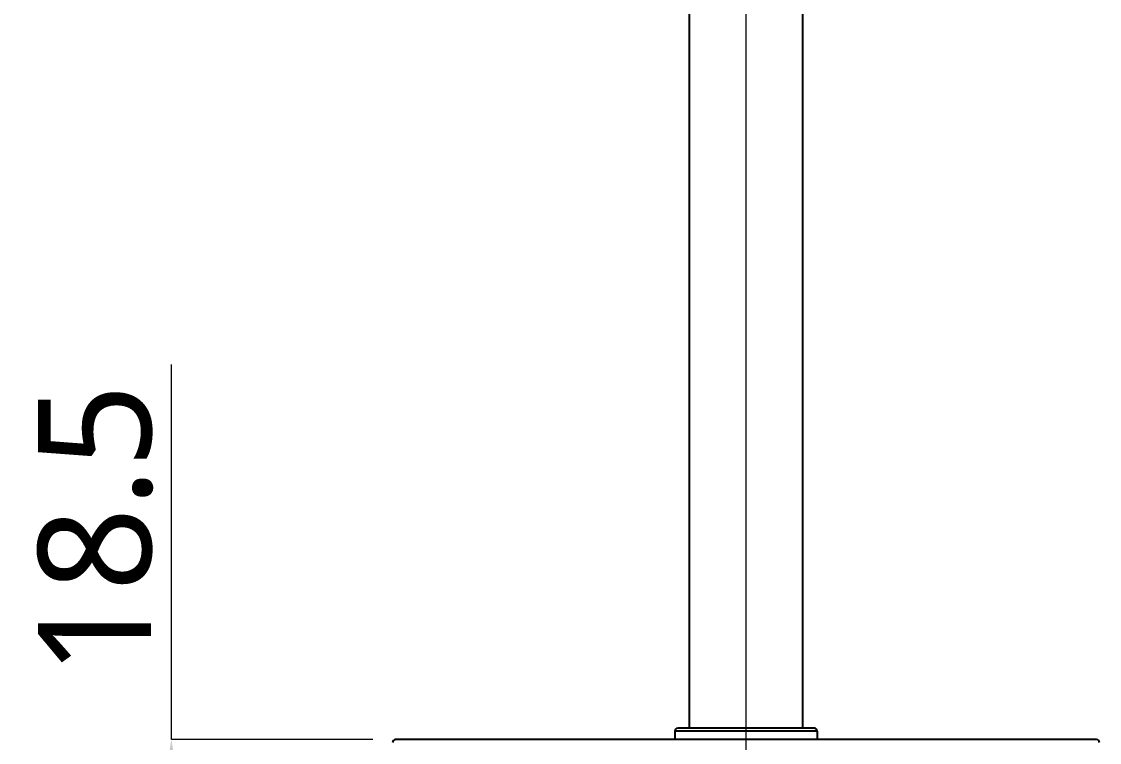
# Model space of a CAD drawing. Extents: x 1507 to 2862, y 0 to 992.
# Drawn here: x 1736.8 to 1927.7, y 404.7 to 532.4 of the extents above; entities that cross this region are included whole.
import ezdxf

# ---------------------------------------------------------------- set-up
doc = ezdxf.new("R2010")
doc.units = 0
doc.header["$LTSCALE"] = 10
doc.header["$MEASUREMENT"] = 0
doc.header["$PDMODE"] = 3
doc.header["$PDSIZE"] = -10
doc.linetypes.add('CENTER2', pattern=[28.575, 19.05, -3.175, 3.175, -3.175])
doc.layers.get('0').update_dxf_attribs({"linetype": 'CONTINUOUS'})
doc.layers.get('DEFPOINTS').update_dxf_attribs({"linetype": 'CONTINUOUS'})
doc.layers.add('中心线', color=1, linetype='CENTER2', lineweight=13)
doc.layers.add('치수', color=7, linetype='CONTINUOUS', lineweight=25)
doc.styles.add('Daelim Dimension', font='')
doc.styles.get('Daelim Dimension').set_extended_font_data('NanumGothic')
doc.dimstyles.new('DEFAULT', dxfattribs={"dimscale": 2, "dimtxt": 2, "dimasz": 2, "dimexe": 0, "dimexo": 2, "dimgap": 1, "dimtad": 1, "dimdec": 1, "dimzin": 9, "dimdsep": 46, "dimtxsty": 'Daelim Dimension', "dimcen": 0.5, "dimclrd": 252, "dimclre": 252, "dimclrt": 3, "dimadec": 1, "dimazin": 0, "dimtfac": 1, "dimtdec": 1, "dimtix": 1, "dimtmove": 0, "dimatfit": 3, "dimfxl": 1, "dimtolj": 1, "dimtzin": 1, "dimlwd": 9, "dimlwe": 9, "dimarcsym": 0})

# ---------------------------------------------------------------- blocks, each defined once
blk = doc.blocks.new('*D11')
at = {"layer": 'DEFPOINTS', "color": 0, "transparency": 16777216}
for p in [(1763.36, 405.19), (1803.04, 405.19), (1803.23, 386.69)]:
    blk.add_point(p, dxfattribs=at)
at = {"layer": '치수', "color": 5, "lineweight": 9, "transparency": 16777216}
for p, q in [((1763.36, 405.19), (1763.36, 471.66)), ((1799.04, 405.19), (1763.36, 405.19)), ((1763.36, 390.69), (1763.36, 401.19)), ((1799.23, 386.69), (1763.36, 386.69))]:
    blk.add_line(p, q, dxfattribs=at)
at = {"layer": '치수', "color": 5, "transparency": 16777216}
for points in [[(1762.69, 401.19), (1764.03, 401.19), (1763.36, 405.19)], [(1762.69, 390.69), (1764.03, 390.69), (1763.36, 386.69)]]:
    blk.add_solid(points, dxfattribs=at)
at = {"layer": '치수', "color": 7, "transparency": 16777216, "insert": (1749.96, 442.39), "char_height": 20, "attachment_point": 5, "rotation": 90, "style": 'Daelim Dimension'}
blk.add_mtext('\\A1;18.5', dxfattribs=at)

msp = doc.modelspace()

# ---------------------------------------------------------------- linework, layer by layer
at = {"color": 7, "linetype": 'Continuous'}
for p, q in [((1855.11, 407.19), (1855.11, 587.6)), ((1875.11, 587.6), (1875.11, 407.19)), ((1877.71, 406.69), (1852.51, 406.69)), ((1852.51, 406.69), (1852.51, 405.19)), ((1877.21, 407.19), (1853.01, 407.19)), ((1877.71, 406.69), (1877.71, 405.19)), ((1927.18, 405.19), (1803.04, 405.19))]:
    msp.add_line(p, q, dxfattribs=at)
for centre, start, end in [((1853.01, 406.69), 90, 180), ((1877.21, 406.69), 0, 90), ((1803.04, 404.69), 90, 180.6), ((1927.18, 404.69), 359.4, 90)]:
    msp.add_arc(centre, 0.5, start, end, dxfattribs=at)
at = {"layer": '中心线'}
msp.add_line((1865.11, 100.17), (1865.11, 938.64), dxfattribs=at)

# ---------------------------------------------------------------- dimensions: what is measured, and where the dimension line sits
at = {"layer": '치수', "color": 5}
dim = msp.add_linear_dim(base=(1763.36, 405.19), p1=(1803.23, 386.69), p2=(1803.04, 405.19), angle=90, dimstyle='DEFAULT', override={"dimtxt": 10, "dimclrd": 5, "dimclre": 5, "dimclrt": 7}, dxfattribs=at)
dim.commit()
dim.dimension.update_dxf_attribs({"geometry": '*D11', "text_midpoint": (1763.36, 442.39), "dimtype": 160})

doc.saveas('drawing.dxf')
